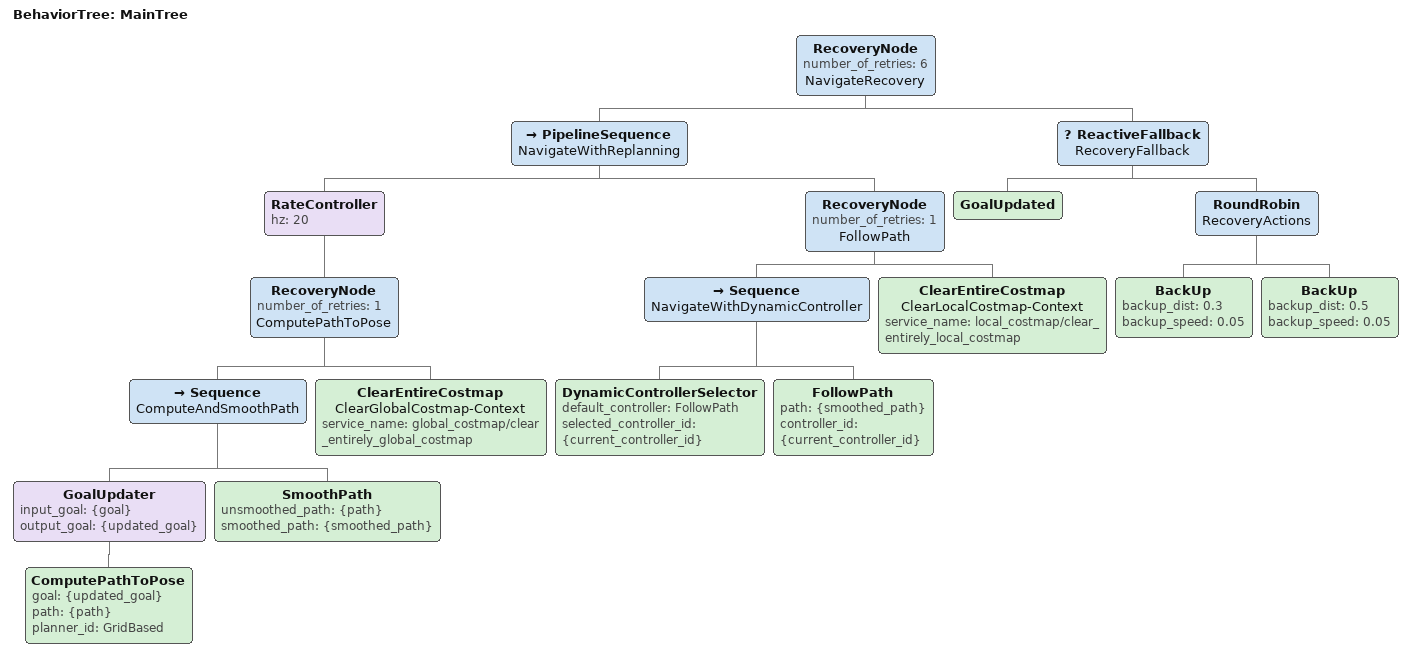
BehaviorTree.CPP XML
<root main_tree_to_execute="MainTree">
  <BehaviorTree ID="MainTree">
    <RecoveryNode number_of_retries="6" name="NavigateRecovery">
      <PipelineSequence name="NavigateWithReplanning">
        <RateController hz="20">
          <RecoveryNode number_of_retries="1" name="ComputePathToPose">
            <Sequence name="ComputeAndSmoothPath">
                <GoalUpdater input_goal="{goal}" output_goal="{updated_goal}">
                    <ComputePathToPose goal="{updated_goal}" path="{path}" planner_id="GridBased"/>
                </GoalUpdater>
                <SmoothPath unsmoothed_path="{path}" smoothed_path="{smoothed_path}"/>
            </Sequence>

            <ClearEntireCostmap name="ClearGlobalCostmap-Context" service_name="global_costmap/clear_entirely_global_costmap"/>
          </RecoveryNode>
        </RateController>
        <RecoveryNode number_of_retries="1" name="FollowPath">
          <Sequence name="NavigateWithDynamicController">
            <DynamicControllerSelector default_controller="FollowPath" selected_controller_id="{current_controller_id}"/>
            <FollowPath path="{smoothed_path}" controller_id="{current_controller_id}"/>
          </Sequence>
          <ClearEntireCostmap name="ClearLocalCostmap-Context" service_name="local_costmap/clear_entirely_local_costmap"/>
        </RecoveryNode>
      </PipelineSequence>
      <ReactiveFallback name="RecoveryFallback">
        <GoalUpdated/>
        <RoundRobin name="RecoveryActions">
          <BackUp backup_dist="0.3" backup_speed="0.05"/>
          <BackUp backup_dist="0.5" backup_speed="0.05"/>
        </RoundRobin>
      </ReactiveFallback>
    </RecoveryNode>
  </BehaviorTree>
</root>
